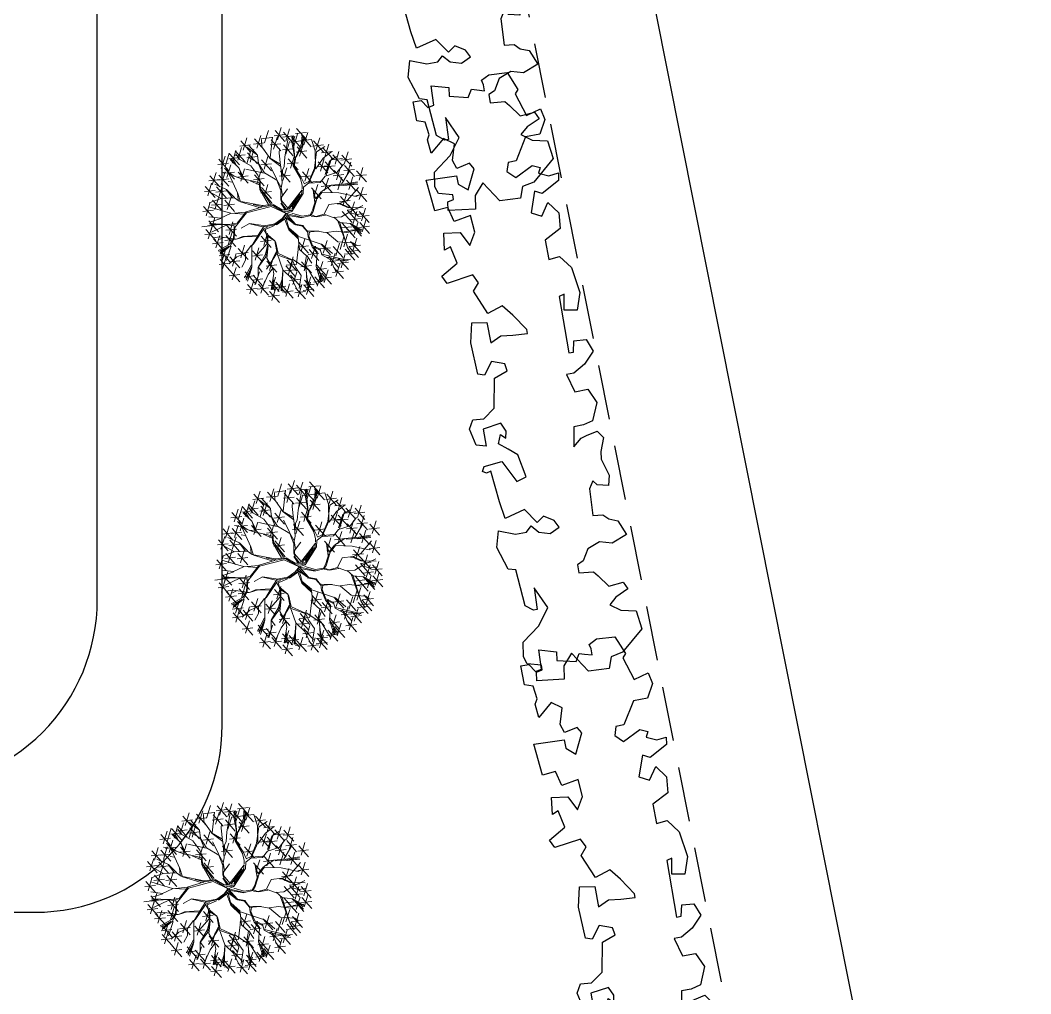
# Model space of a CAD drawing. Header units: metres. Extents: x 17323 to 19722, y -15306 to 10704.
# Drawn here: x 19336.3 to 19417.2, y -14825.4 to -14747.5 of the extents above; entities that cross this region are included whole.
import ezdxf

# ---------------------------------------------------------------- set-up
doc = ezdxf.new("R2010")
doc.units = ezdxf.units.M
doc.header["$LTSCALE"] = 35
doc.header["$MEASUREMENT"] = 0
doc.linetypes.add('HIDDEN2', pattern=[0.1875, 0.125, -0.0625])
doc.layers.get('0').update_dxf_attribs({"linetype": 'CONTINUOUS'})
for name, color, linetype in [('brop', 252, 'CONTINUOUS'), ('freecads.com', 7, 'CONTINUOUS'), ('hidden 1', 154, 'HIDDEN2')]:
    doc.layers.add(name, color=color, linetype=linetype)
doc.layers.add('column', color=82, linetype='CONTINUOUS', lineweight=18)

# ---------------------------------------------------------------- blocks, each defined once
blk = doc.blocks.new('ARPLS027')
at = {"linetype": 'ByBlock'}
for p, q in [((-0.1103, 0.5216), (-0.1814, 0.4583)), ((-0.1431, 0.5275), (-0.1351, 0.4583)), ((-0.0928, 0.5485), (-0.0849, 0.4792)), ((0.0381, 0.5362), (-0.0331, 0.473)), ((-0.0216, 0.5208), (0.059, 0.4959)), ((0.0053, 0.5422), (0.0132, 0.473)), ((0.166, 0.5252), (0.0948, 0.4619)), ((0.1331, 0.5311), (0.1411, 0.4619)), ((-0.1694, 0.473), (-0.2406, 0.4098)), ((-0.2292, 0.4576), (-0.1485, 0.4327)), ((-0.2023, 0.479), (-0.1943, 0.4098)), ((-0.17, 0.5061), (-0.0894, 0.4812)), ((-0.1582, 0.4305), (-0.1648, 0.478)), ((-0.0807, 0.3877), (-0.1282, 0.4864)), ((-0.054, 0.5034), (-0.1251, 0.4401)), ((-0.1137, 0.4879), (-0.0331, 0.463)), ((-0.0807, 0.4542), (-0.0873, 0.497)), ((-0.0868, 0.5093), (-0.0788, 0.4401)), ((-0.0807, 0.497), (-0.0767, 0.4564)), ((-0.0785, 0.3767), (-0.0723, 0.4992)), ((-0.0401, 0.4264), (-0.0635, 0.497)), ((-0.0379, 0.4283), (-0.0291, 0.5036)), ((-0.0057, 0.3639), (0.0352, 0.5036)), ((0.0784, 0.4785), (0.0073, 0.4152)), ((0.0187, 0.463), (0.0993, 0.4381)), ((0.0456, 0.4844), (0.0535, 0.4152)), ((0.0889, 0.4242), (0.0608, 0.5014)), ((0.0911, 0.4264), (0.1233, 0.4842)), ((0.1062, 0.5097), (0.1869, 0.4848)), ((0.13, 0.4583), (0.138, 0.3891)), ((0.1467, 0.3899), (0.1811, 0.4648)), ((0.2357, 0.4959), (0.1645, 0.4327)), ((0.176, 0.4805), (0.2566, 0.4556)), ((0.2029, 0.5019), (0.2108, 0.4327)), ((-0.3029, 0.4298), (-0.3741, 0.3666)), ((-0.3627, 0.4144), (-0.282, 0.3895)), ((-0.3358, 0.4358), (-0.3278, 0.3666)), ((-0.2461, 0.4307), (-0.3173, 0.3674)), ((-0.3058, 0.4152), (-0.2252, 0.3903)), ((-0.2789, 0.4366), (-0.271, 0.3674)), ((-0.2163, 0.3639), (-0.2697, 0.4305)), ((-0.2613, 0.4305), (-0.2182, 0.3749)), ((-0.2182, 0.3749), (-0.2525, 0.4392)), ((-0.2054, 0.3683), (-0.2463, 0.4436)), ((-0.1485, 0.3929), (-0.2197, 0.3296)), ((-0.1814, 0.3988), (-0.1734, 0.3296)), ((-0.1626, 0.4093), (-0.1754, 0.4349)), ((-0.1732, 0.3251), (-0.1582, 0.4305)), ((-0.1157, 0.3943), (-0.1077, 0.3251)), ((-0.0873, 0.3405), (-0.0785, 0.3939)), ((-0.0785, 0.3939), (-0.0807, 0.4542)), ((-0.0079, 0.3639), (-0.0379, 0.4283)), ((0.0772, 0.4), (0.0061, 0.3368)), ((0.0444, 0.406), (0.0524, 0.3368)), ((0.0933, 0.3383), (0.0889, 0.4242)), ((0.1629, 0.4523), (0.0917, 0.3891)), ((0.0933, 0.3511), (0.1467, 0.3921)), ((0.1031, 0.4369), (0.1838, 0.412)), ((0.2397, 0.4381), (0.1685, 0.3749)), ((0.18, 0.4227), (0.2606, 0.3978)), ((0.192, 0.3489), (0.2995, 0.3983)), ((0.2069, 0.4441), (0.2148, 0.3749)), ((0.284, 0.4018), (0.2128, 0.3385)), ((0.2498, 0.3639), (0.2586, 0.4221)), ((0.2512, 0.4078), (0.2591, 0.3385)), ((0.3412, 0.4388), (0.27, 0.3756)), ((0.2815, 0.4234), (0.3621, 0.3985)), ((0.3009, 0.3965), (0.3815, 0.3716)), ((0.3083, 0.4448), (0.3163, 0.3756)), ((-0.375, 0.3669), (-0.4462, 0.3037)), ((-0.4347, 0.3515), (-0.3541, 0.3266)), ((-0.4079, 0.3729), (-0.3999, 0.3037)), ((-0.2861, 0.3666), (-0.3573, 0.3034)), ((-0.3458, 0.3512), (-0.2652, 0.3263)), ((-0.2869, 0.3233), (-0.3322, 0.3727)), ((-0.3189, 0.3726), (-0.311, 0.3034)), ((-0.2182, 0.3595), (-0.3106, 0.3899)), ((-0.1688, 0.3405), (-0.2163, 0.3639)), ((-0.2083, 0.3774), (-0.1276, 0.3525)), ((-0.1688, 0.3445), (-0.2054, 0.3683)), ((-0.156, 0.2867), (-0.1732, 0.3251)), ((-0.1732, 0.3251), (-0.156, 0.2695)), ((-0.1304, 0.3423), (-0.1688, 0.3445)), ((-0.0979, 0.3361), (-0.1688, 0.3405)), ((-0.0828, 0.3883), (-0.154, 0.3251)), ((-0.1426, 0.3729), (-0.0619, 0.348)), ((-0.0873, 0.3405), (-0.1304, 0.3423)), ((-0.0036, 0.2608), (-0.0979, 0.3361)), ((-0.0807, 0.3467), (-0.0785, 0.3317)), ((-0.0701, 0.3211), (-0.0785, 0.3767)), ((-0.012, 0.2758), (-0.0057, 0.3617)), ((0.0008, 0.2673), (-0.0079, 0.3639)), ((0.0175, 0.3846), (0.0981, 0.3597)), ((0.0718, 0.3079), (0.0933, 0.3383)), ((0.0952, 0.3383), (0.1467, 0.3899)), ((0.1211, 0.3167), (0.192, 0.3489)), ((0.1942, 0.3511), (0.1983, 0.3789)), ((0.2114, 0.2801), (0.2326, 0.3405)), ((0.2243, 0.3863), (0.3049, 0.3615)), ((0.2326, 0.3405), (0.2498, 0.3639)), ((0.2864, 0.3101), (0.3401, 0.3661)), ((0.3766, 0.3689), (0.3054, 0.3057)), ((0.3057, 0.3317), (0.3445, 0.3595)), ((0.3057, 0.3273), (0.3489, 0.3511)), ((0.3169, 0.3535), (0.3975, 0.3286)), ((0.3952, 0.3323), (0.3241, 0.2691)), ((0.3401, 0.3039), (0.3745, 0.3295)), ((0.3437, 0.3749), (0.3517, 0.3057)), ((0.3624, 0.3383), (0.3704, 0.2691)), ((-0.4968, 0.2609), (-0.4888, 0.1917)), ((-0.3825, 0.2693), (-0.4536, 0.2061)), ((-0.3516, 0.2264), (-0.4353, 0.263)), ((-0.3516, 0.2286), (-0.4265, 0.2652)), ((-0.3366, 0.2286), (-0.4203, 0.2736)), ((-0.4153, 0.2753), (-0.4074, 0.2061)), ((-0.3085, 0.2673), (-0.3516, 0.2908)), ((-0.2697, 0.2673), (-0.3085, 0.2673)), ((-0.2327, 0.3132), (-0.3038, 0.2499)), ((-0.2924, 0.2977), (-0.2117, 0.2728)), ((-0.2657, 0.2695), (-0.2869, 0.3233)), ((-0.2119, 0.2286), (-0.2657, 0.2695)), ((-0.2655, 0.3191), (-0.2575, 0.2499)), ((-0.156, 0.2695), (-0.1582, 0.1964)), ((-0.1494, 0.192), (-0.156, 0.2867)), ((-0.0723, 0.2414), (-0.1023, 0.2951)), ((0.003, 0.263), (-0.0701, 0.3211)), ((0.0374, 0.1017), (-0.0036, 0.2608)), ((0.033, 0.1642), (0.003, 0.263)), ((0.0308, 0.1792), (0.0674, 0.2995)), ((0.0436, 0.1598), (0.0718, 0.3079)), ((0.074, 0.3017), (0.1211, 0.3167)), ((0.0802, 0.3145), (0.1233, 0.3189)), ((0.2591, 0.3132), (0.1879, 0.2499)), ((0.1983, 0.207), (0.2136, 0.2758)), ((0.1994, 0.2977), (0.28, 0.2728)), ((0.2136, 0.2758), (0.2864, 0.3101)), ((0.2176, 0.2889), (0.2842, 0.3079)), ((0.2263, 0.3191), (0.2342, 0.2499)), ((0.2523, 0.147), (0.2781, 0.2653)), ((0.2995, 0.233), (0.3401, 0.3039)), ((0.3355, 0.3169), (0.4162, 0.292)), ((0.4587, 0.2977), (0.3875, 0.2345)), ((0.399, 0.2823), (0.4796, 0.2574)), ((0.4259, 0.3037), (0.4338, 0.2345)), ((-0.4639, 0.255), (-0.5351, 0.1917)), ((-0.5237, 0.2395), (-0.443, 0.2146)), ((-0.4036, 0.2177), (-0.4748, 0.1545)), ((-0.4633, 0.2023), (-0.3827, 0.1774)), ((-0.4115, 0.1858), (-0.4631, 0.207)), ((-0.4422, 0.2539), (-0.3616, 0.229)), ((-0.4365, 0.2237), (-0.4285, 0.1545)), ((-0.2163, 0.2264), (-0.3516, 0.2264)), ((-0.2481, 0.221), (-0.3193, 0.1578)), ((-0.3078, 0.2056), (-0.2272, 0.1807)), ((-0.2809, 0.227), (-0.273, 0.1578)), ((-0.1304, 0.1748), (-0.2163, 0.2264)), ((-0.1066, 0.1492), (-0.2075, 0.218)), ((-0.0939, 0.1554), (-0.0745, 0.2392)), ((-0.0851, 0.1532), (-0.0723, 0.2414)), ((0.0374, 0.1664), (0.0502, 0.218)), ((0.2417, 0.2096), (0.1705, 0.1463)), ((0.1771, 0.1792), (0.2026, 0.2374)), ((0.1898, 0.1792), (0.1983, 0.207)), ((0.2088, 0.2156), (0.2168, 0.1463)), ((0.2392, 0.1876), (0.2995, 0.233)), ((0.383, 0.2531), (0.3118, 0.1899)), ((0.3146, 0.2577), (0.3952, 0.2328)), ((0.3168, 0.1836), (0.3533, 0.2481)), ((0.3233, 0.2377), (0.4039, 0.2128)), ((0.3501, 0.2591), (0.3581, 0.1899)), ((0.3683, 0.1901), (0.4198, 0.2588)), ((0.3683, 0.1901), (0.4307, 0.2459)), ((0.4722, 0.2096), (0.401, 0.1463)), ((0.4393, 0.2156), (0.4473, 0.1463)), ((-0.4611, 0.1827), (-0.5323, 0.1195)), ((-0.5208, 0.1673), (-0.4402, 0.1424)), ((-0.494, 0.1887), (-0.486, 0.1195)), ((-0.4007, 0.1213), (-0.4802, 0.1579)), ((-0.3516, 0.1858), (-0.4115, 0.1858)), ((-0.3534, 0.1836), (-0.3856, 0.16)), ((-0.2611, 0.0632), (-0.3664, 0.132)), ((-0.2697, 0.1382), (-0.3516, 0.1858)), ((-0.2868, 0.1363), (-0.3513, 0.1836)), ((-0.3461, 0.1349), (-0.3382, 0.0657)), ((-0.2203, 0.1277), (-0.2868, 0.1363)), ((-0.201, 0.1276), (-0.2719, 0.1898)), ((-0.2054, 0.1232), (-0.2697, 0.1382)), ((-0.154, 0.1653), (-0.2252, 0.102)), ((-0.2137, 0.1498), (-0.1331, 0.1249)), ((-0.1432, 0.132), (-0.2054, 0.1232)), ((-0.1869, 0.1712), (-0.1789, 0.102)), ((-0.1388, 0.132), (-0.1838, 0.0783)), ((-0.1132, 0.1492), (-0.1432, 0.132)), ((-0.111, 0.1404), (-0.1388, 0.132)), ((-0.0873, 0.147), (-0.1304, 0.1748)), ((-0.111, 0.1404), (-0.0851, 0.0805)), ((-0.0957, 0.1254), (-0.1066, 0.1492)), ((-0.0785, 0.0717), (-0.0939, 0.1448)), ((-0.0745, 0.0783), (-0.0873, 0.147)), ((0.0436, 0.1554), (0.033, 0.1642)), ((0.0458, 0.0955), (0.0352, 0.1532)), ((0.0502, 0.0955), (0.0436, 0.1554)), ((0.0502, 0.1189), (0.1467, 0.1748)), ((0.0546, 0.1061), (0.1317, 0.1576)), ((0.0568, 0.0955), (0.1511, 0.1704)), ((0.1591, 0.1633), (0.0879, 0.1)), ((0.0993, 0.1478), (0.18, 0.1229)), ((0.1262, 0.1692), (0.1342, 0.1)), ((0.1467, 0.1748), (0.1898, 0.1792)), ((0.1511, 0.1704), (0.207, 0.1748)), ((0.182, 0.1941), (0.2626, 0.1692)), ((0.207, 0.1748), (0.2392, 0.1876)), ((0.2072, 0.0654), (0.2545, 0.1449)), ((0.2545, 0.1449), (0.3147, 0.1836)), ((0.2566, 0.16), (0.3168, 0.1857)), ((0.3378, 0.1633), (0.2666, 0.1)), ((0.278, 0.1478), (0.3587, 0.1229)), ((0.3049, 0.1692), (0.3129, 0.1)), ((0.3147, 0.1836), (0.3683, 0.1901)), ((0.3468, 0.1084), (0.4221, 0.1621)), ((0.4124, 0.1941), (0.4931, 0.1692)), ((0.4221, 0.1621), (0.4692, 0.1642)), ((0.4462, 0.1444), (0.5268, 0.1195)), ((0.4731, 0.1658), (0.481, 0.0966)), ((-0.5082, 0.1122), (-0.5794, 0.0489)), ((-0.5679, 0.0967), (-0.4873, 0.0718)), ((-0.541, 0.1181), (-0.5331, 0.0489)), ((-0.4497, 0.0711), (-0.5208, 0.0079)), ((-0.4382, 0.1135), (-0.5094, 0.0502)), ((-0.4265, 0.089), (-0.5017, 0.0804)), ((-0.4979, 0.098), (-0.4173, 0.0731)), ((-0.4974, 0.089), (-0.4545, 0.0911)), ((-0.3965, 0.0848), (-0.4953, 0.102)), ((-0.4825, 0.0771), (-0.4746, 0.0079)), ((-0.4711, 0.1195), (-0.4631, 0.0502)), ((-0.3599, 0.0911), (-0.4007, 0.1213)), ((-0.362, 0.0911), (-0.3965, 0.0848)), ((-0.3133, 0.1289), (-0.3845, 0.0657)), ((-0.373, 0.1135), (-0.2924, 0.0886)), ((-0.2954, 0.1298), (-0.362, 0.0911)), ((-0.3019, 0.0934), (-0.2525, 0.0676)), ((-0.216, 0.1213), (-0.2954, 0.1298)), ((-0.1838, 0.0783), (-0.2657, 0.0633)), ((-0.2632, 0.0568), (-0.188, 0.074)), ((-0.1602, 0.1234), (-0.2096, 0.1234)), ((-0.1516, 0.1298), (-0.1838, 0.0783)), ((-0.0377, 0.0074), (-0.0807, 0.0676)), ((-0.0423, 0.0223), (-0.0785, 0.0717)), ((-0.0401, 0.0311), (-0.0745, 0.0783)), ((-0.0082, 0.0053), (0.0374, 0.1017)), ((-0.0082, 0.0053), (0.0458, 0.0955)), ((0.0158, 0.0311), (0.0502, 0.0889)), ((0.1406, 0.0396), (0.2072, 0.0654)), ((0.1642, 0.0396), (0.2094, 0.0654)), ((0.2136, 0.0654), (0.2932, 0.1062)), ((0.2953, 0.0396), (0.3468, 0.1084)), ((0.3124, 0.0461), (0.3511, 0.1127)), ((0.3511, 0.1084), (0.4843, 0.0934)), ((0.4662, 0.102), (0.395, 0.0388)), ((0.4064, 0.0866), (0.4871, 0.0617)), ((0.4333, 0.108), (0.4413, 0.0388)), ((0.5255, 0.0771), (0.4544, 0.0138)), ((0.4927, 0.083), (0.5007, 0.0138)), ((-0.4805, 0.0233), (-0.5517, -0.0399)), ((-0.5403, 0.0079), (-0.4596, -0.017)), ((-0.5134, 0.0293), (-0.5054, -0.0399)), ((-0.5094, 0.0557), (-0.4288, 0.0308)), ((-0.506, 0.031), (-0.3814, 0.0268)), ((-0.3749, 0.0268), (-0.5039, 0.0375)), ((-0.3688, 0.0267), (-0.4225, -0.0293)), ((-0.3441, 0.0079), (-0.4153, -0.0553)), ((-0.377, 0.0139), (-0.369, -0.0553)), ((-0.2657, 0.0633), (-0.3688, 0.0267)), ((-0.3407, 0.0059), (-0.3327, -0.0633)), ((-0.2761, 0.0568), (-0.3105, -0.0356)), ((-0.2654, 0.0547), (-0.3063, -0.0335)), ((-0.0463, 0.0138), (-0.1129, -0.0119)), ((-0.0398, 0.0052), (-0.1108, -0.0141)), ((-0.0082, 0.0053), (-0.0763, -0.0549)), ((-0.0742, -0.0463), (-0.0313, 0.0117)), ((-0.0206, 0.0074), (-0.0742, -0.0463)), ((-0.0057, 0.0051), (-0.0423, 0.0223)), ((-0.0057, 0.0051), (-0.0401, 0.0311)), ((-0.0082, 0.0053), (-0.0334, -0.1001)), ((-0.0082, 0.0053), (0.0052, -0.0315)), ((0.0074, 0.0179), (0.003, 0.0051)), ((0.003, 0.0051), (0.0114, -0.0293)), ((0.0114, -0.0293), (0.0158, 0.0051)), ((0.0158, 0.0051), (0.0158, 0.0311)), ((0.016, 0.0117), (0.059, 0.0396)), ((0.0181, 0.0031), (0.0504, 0.0289)), ((0.0267, -0.0055), (0.0761, 0.0354)), ((0.0504, 0.0289), (0.0805, 0.0396)), ((0.0761, 0.0354), (0.0977, 0.0354)), ((0.0805, 0.0396), (0.1471, 0.0396)), ((0.0977, 0.0354), (0.1513, -0.0034)), ((0.1105, 0.0289), (0.1556, 0.0375)), ((0.1471, 0.0396), (0.19, 0.031)), ((0.19, 0.031), (0.2953, 0.0396)), ((0.2646, 0.0423), (0.1934, -0.021)), ((0.2049, 0.0268), (0.2855, 0.0019)), ((0.2266, 0.031), (0.2716, 0.0289)), ((0.2317, 0.0482), (0.2397, -0.021)), ((0.2609, 0.0354), (0.2932, 0.0182)), ((0.2932, 0.0182), (0.3576, 0.0138)), ((0.3017, 0.0417), (0.3813, 0.0504)), ((0.3576, 0.0138), (0.4908, -0.0098)), ((0.4338, 0.0233), (0.3626, -0.0399)), ((0.3741, 0.0079), (0.4547, -0.017)), ((0.3813, 0.0504), (0.4112, 0.0482)), ((0.401, 0.0293), (0.4089, -0.0399)), ((0.5164, 0.0233), (0.4453, -0.0399)), ((0.4567, 0.0079), (0.5374, -0.017)), ((0.4658, 0.0616), (0.5465, 0.0367)), ((0.4836, 0.0293), (0.4916, -0.0399)), ((-0.4845, -0.0553), (-0.5557, -0.1186)), ((-0.5174, -0.0494), (-0.5094, -0.1186)), ((-0.4225, -0.0293), (-0.5018, -0.068)), ((-0.405, -0.0229), (-0.4762, -0.0862)), ((-0.4647, -0.0384), (-0.3841, -0.0632)), ((-0.4379, -0.0169), (-0.4299, -0.0862)), ((-0.3534, -0.0549), (-0.4051, -0.0915)), ((-0.4039, -0.0075), (-0.3232, -0.0324)), ((-0.3078, -0.0001), (-0.379, -0.0633)), ((-0.304, -0.0377), (-0.3707, -0.1388)), ((-0.3675, -0.0155), (-0.2869, -0.0404)), ((-0.3063, -0.0335), (-0.3534, -0.0549)), ((-0.2031, -0.0764), (-0.3299, -0.0614)), ((-0.1129, -0.0119), (-0.1709, -0.0721)), ((-0.1108, -0.0141), (-0.1602, -0.0721)), ((-0.1516, -0.0721), (-0.0999, -0.0119)), ((-0.0785, -0.0442), (-0.0892, -0.1001)), ((-0.0763, -0.0549), (-0.0849, -0.1043)), ((-0.0206, -0.0098), (-0.0355, -0.0957)), ((-0.0055, -0.0312), (-0.0248, -0.098)), ((0.0052, -0.0315), (0.1211, -0.1046)), ((0.0202, -0.0015), (0.1449, -0.098)), ((0.0224, -0.0337), (0.0202, -0.0121)), ((0.0202, -0.0121), (0.1167, -0.0852)), ((0.1145, -0.0936), (0.0224, -0.0337)), ((0.1167, -0.0852), (0.033, -0.0315)), ((0.2176, -0.0874), (0.2995, -0.0399)), ((0.2286, -0.0896), (0.2973, -0.0465)), ((0.3439, -0.0077), (0.2727, -0.0709)), ((0.2841, -0.0231), (0.3648, -0.048)), ((0.2973, -0.0465), (0.3551, -0.0571)), ((0.2995, -0.0399), (0.3489, -0.0508)), ((0.311, -0.0017), (0.319, -0.0709)), ((0.3489, -0.0508), (0.4582, -0.0399)), ((0.3551, -0.0571), (0.4432, -0.0936)), ((0.437, -0.1002), (0.3573, -0.0615)), ((0.452, -0.0315), (0.3617, -0.0487)), ((0.3875, -0.0593), (0.3955, -0.1285)), ((0.4848, -0.0283), (0.4136, -0.0915)), ((0.425, -0.0437), (0.5057, -0.0686)), ((0.4519, -0.0223), (0.4599, -0.0915)), ((0.4926, -0.0358), (0.452, -0.0315)), ((0.4582, -0.0399), (0.4907, -0.0508)), ((0.4926, -0.0421), (0.467, -0.038)), ((0.539, -0.0611), (0.4678, -0.1244)), ((0.5062, -0.0551), (0.5141, -0.1244)), ((-0.5442, -0.0708), (-0.4636, -0.0957)), ((-0.4691, -0.1099), (-0.5402, -0.1732)), ((-0.5288, -0.1254), (-0.4482, -0.1503)), ((-0.4362, -0.1119), (-0.5074, -0.1752)), ((-0.5019, -0.104), (-0.4939, -0.1732)), ((-0.4959, -0.1274), (-0.4153, -0.1523)), ((-0.4051, -0.0915), (-0.4888, -0.0785)), ((-0.4691, -0.106), (-0.4611, -0.1752)), ((-0.3856, -0.1259), (-0.4609, -0.128)), ((-0.3277, -0.1173), (-0.4287, -0.1302)), ((-0.3173, -0.0942), (-0.3884, -0.1574)), ((-0.377, -0.1096), (-0.2964, -0.1345)), ((-0.3501, -0.0882), (-0.3422, -0.1574)), ((-0.2804, -0.1259), (-0.3277, -0.1173)), ((-0.2783, -0.128), (-0.3277, -0.1602)), ((-0.2396, -0.0807), (-0.2804, -0.1259)), ((-0.1903, -0.0747), (-0.2615, -0.138)), ((-0.2501, -0.0902), (-0.1694, -0.1151)), ((-0.1602, -0.0721), (-0.2396, -0.0807)), ((-0.2232, -0.0688), (-0.2152, -0.138)), ((-0.1558, -0.0743), (-0.2075, -0.2268)), ((-0.0892, -0.1001), (-0.1236, -0.1302)), ((-0.0999, -0.1129), (-0.1236, -0.1323)), ((-0.0849, -0.1043), (-0.0999, -0.1129)), ((-0.0334, -0.1001), (-0.0206, -0.1537)), ((-0.0248, -0.098), (-0.0162, -0.1495)), ((0.1449, -0.098), (0.1145, -0.0936)), ((0.1211, -0.1046), (0.1621, -0.1068)), ((0.1511, -0.098), (0.1727, -0.098)), ((0.1621, -0.1068), (0.1898, -0.1412)), ((0.1727, -0.098), (0.2176, -0.0874)), ((0.1833, -0.1108), (0.1983, -0.1412)), ((0.1855, -0.1108), (0.2286, -0.0896)), ((0.2606, -0.0996), (0.1894, -0.1629)), ((0.2009, -0.1151), (0.2815, -0.14)), ((0.2278, -0.0937), (0.2357, -0.1629)), ((0.4204, -0.0653), (0.3492, -0.1285)), ((0.3607, -0.0807), (0.4413, -0.1056)), ((0.4933, -0.0933), (0.4221, -0.1565)), ((0.4336, -0.1087), (0.5142, -0.1336)), ((0.4754, -0.1108), (0.437, -0.1002)), ((0.4798, -0.1046), (0.4392, -0.0958)), ((0.4432, -0.0936), (0.4841, -0.0958)), ((0.4604, -0.0873), (0.4684, -0.1565)), ((-0.4501, -0.1302), (-0.4867, -0.1388)), ((-0.4153, -0.1783), (-0.4865, -0.2416)), ((-0.4287, -0.1302), (-0.4823, -0.1451)), ((-0.4751, -0.1938), (-0.3944, -0.2187)), ((-0.3707, -0.1388), (-0.463, -0.1946)), ((-0.4482, -0.1723), (-0.4402, -0.2416)), ((-0.3492, -0.1882), (-0.4459, -0.2182)), ((-0.435, -0.2398), (-0.3557, -0.1925)), ((-0.3367, -0.1903), (-0.4079, -0.2535)), ((-0.3695, -0.1843), (-0.3616, -0.2535)), ((-0.2632, -0.1946), (-0.3492, -0.1882)), ((-0.2379, -0.142), (-0.3091, -0.2053)), ((-0.2976, -0.1575), (-0.217, -0.1824)), ((-0.2707, -0.1361), (-0.2628, -0.2053)), ((-0.2224, -0.1623), (-0.2632, -0.1946)), ((-0.259, -0.1968), (-0.2224, -0.1709)), ((-0.2224, -0.1709), (-0.2439, -0.214)), ((-0.2138, -0.1646), (-0.2374, -0.214)), ((-0.1579, -0.1366), (-0.2224, -0.1623)), ((-0.1537, -0.1409), (-0.2138, -0.1646)), ((-0.1236, -0.1323), (-0.1579, -0.1366)), ((-0.1279, -0.1451), (-0.1537, -0.1409)), ((-0.1279, -0.1323), (-0.1215, -0.1968)), ((-0.1215, -0.2054), (-0.1194, -0.1344)), ((-0.0248, -0.156), (-0.0291, -0.1882)), ((-0.0291, -0.1882), (-0.0183, -0.2483)), ((-0.0183, -0.1623), (-0.0269, -0.186)), ((-0.0269, -0.186), (-0.012, -0.2398)), ((-0.0206, -0.1537), (0.0053, -0.1688)), ((-0.0162, -0.1495), (0.0139, -0.1646)), ((0.0053, -0.1688), (0.087, -0.1925)), ((0.0139, -0.1646), (0.0761, -0.1839)), ((0.1427, -0.1688), (0.0633, -0.1796)), ((0.1576, -0.1574), (0.0864, -0.2206)), ((0.087, -0.1839), (0.132, -0.2205)), ((0.087, -0.1925), (0.1299, -0.2268)), ((0.0891, -0.1839), (0.1427, -0.1688)), ((0.0978, -0.1728), (0.1785, -0.1977)), ((0.1879, -0.143), (0.1921, -0.214)), ((0.1898, -0.1412), (0.2864, -0.184)), ((0.2008, -0.214), (0.1943, -0.1451)), ((0.1983, -0.1412), (0.2842, -0.1774)), ((0.2802, -0.186), (0.349, -0.2333)), ((0.2842, -0.1774), (0.3895, -0.1906)), ((0.2864, -0.184), (0.396, -0.1818)), ((0.2915, -0.1938), (0.2994, -0.263)), ((0.4587, -0.1709), (0.3875, -0.2341)), ((0.3895, -0.1906), (0.4238, -0.2443)), ((0.396, -0.1818), (0.4692, -0.1584)), ((0.399, -0.1863), (0.4796, -0.2112)), ((0.4259, -0.1649), (0.4338, -0.2341)), ((-0.3915, -0.2237), (-0.4627, -0.2869)), ((-0.4512, -0.2391), (-0.3706, -0.264)), ((-0.4028, -0.214), (-0.4459, -0.2226)), ((-0.4394, -0.2312), (-0.4028, -0.214)), ((-0.4244, -0.2177), (-0.4164, -0.2869)), ((-0.3964, -0.2057), (-0.3158, -0.2306)), ((-0.2891, -0.2569), (-0.3148, -0.3837)), ((-0.2697, -0.2268), (-0.3105, -0.3924)), ((-0.274, -0.2247), (-0.304, -0.2785)), ((-0.2374, -0.214), (-0.274, -0.2247)), ((-0.2023, -0.2172), (-0.2735, -0.2804)), ((-0.2075, -0.2268), (-0.2654, -0.2934)), ((-0.262, -0.2326), (-0.1814, -0.2575)), ((-0.2351, -0.2112), (-0.2272, -0.2804)), ((-0.1322, -0.2591), (-0.1902, -0.3279)), ((-0.1215, -0.1968), (-0.1322, -0.2591)), ((-0.1301, -0.2548), (-0.1215, -0.3171)), ((-0.0141, -0.244), (-0.0334, -0.2978)), ((-0.012, -0.2398), (0.0504, -0.2699)), ((0.1299, -0.2268), (0.1255, -0.3342)), ((0.1994, -0.2266), (0.1282, -0.2899)), ((0.1341, -0.2226), (0.1749, -0.2871)), ((0.1397, -0.2421), (0.2203, -0.267)), ((0.1665, -0.2206), (0.1745, -0.2899)), ((0.1921, -0.214), (0.2329, -0.2462)), ((0.2329, -0.2462), (0.2566, -0.3214)), ((0.2394, -0.2526), (0.3254, -0.2762)), ((0.2438, -0.2462), (0.3296, -0.2741)), ((0.3243, -0.1997), (0.2531, -0.263)), ((0.3243, -0.2455), (0.2531, -0.3088)), ((0.2646, -0.2152), (0.3452, -0.2401)), ((0.2915, -0.2396), (0.2994, -0.3088)), ((0.4164, -0.2286), (0.3452, -0.2919)), ((0.349, -0.2333), (0.392, -0.2892)), ((0.3567, -0.2441), (0.4373, -0.2689)), ((0.3836, -0.2226), (0.3915, -0.2919)), ((-0.3536, -0.2993), (-0.4248, -0.3626)), ((-0.4133, -0.3148), (-0.3327, -0.3397)), ((-0.3865, -0.2933), (-0.3785, -0.3626)), ((-0.304, -0.2785), (-0.3856, -0.3171)), ((-0.2844, -0.2689), (-0.3556, -0.3322)), ((-0.3441, -0.2844), (-0.2635, -0.3093)), ((-0.3173, -0.263), (-0.3093, -0.3322)), ((-0.2192, -0.2978), (-0.2904, -0.3611)), ((-0.2789, -0.3133), (-0.1983, -0.3382)), ((-0.1215, -0.3171), (-0.1322, -0.3966)), ((-0.0313, -0.302), (-0.0656, -0.3407)), ((-0.0334, -0.2978), (-0.0291, -0.3515)), ((0.0504, -0.2699), (0.059, -0.3407)), ((0.0547, -0.3235), (0.0525, -0.3428)), ((0.1707, -0.2957), (0.1749, -0.3623)), ((0.1749, -0.2871), (0.1814, -0.3515)), ((0.2686, -0.3033), (0.1974, -0.3665)), ((0.2088, -0.3187), (0.2895, -0.3436)), ((0.2357, -0.2973), (0.2437, -0.3665)), ((0.2566, -0.3214), (0.3103, -0.3623)), ((0.2646, -0.261), (0.3452, -0.2859)), ((0.3701, -0.2938), (0.2989, -0.3571)), ((0.3104, -0.3093), (0.391, -0.3342)), ((0.3296, -0.2741), (0.3597, -0.3193)), ((0.3373, -0.2879), (0.3452, -0.3571)), ((-0.2964, -0.3322), (-0.3675, -0.3954)), ((-0.3561, -0.3476), (-0.2755, -0.3725)), ((-0.3292, -0.3262), (-0.3213, -0.3954)), ((-0.3101, -0.339), (-0.3021, -0.4082)), ((-0.2369, -0.3734), (-0.3081, -0.4366)), ((-0.2698, -0.3674), (-0.2618, -0.4366)), ((-0.2386, -0.3416), (-0.158, -0.3665)), ((-0.0677, -0.3407), (-0.2267, -0.3901)), ((-0.2217, -0.3651), (-0.1411, -0.3899)), ((-0.216, -0.3859), (-0.0549, -0.3279)), ((-0.1902, -0.3279), (-0.1966, -0.4224)), ((-0.0928, -0.3745), (-0.164, -0.4378)), ((-0.0674, -0.3531), (-0.1386, -0.4163)), ((-0.1256, -0.3685), (-0.1177, -0.4378)), ((-0.1003, -0.3471), (-0.0923, -0.4163)), ((-0.0656, -0.3407), (-0.0721, -0.4052)), ((0.0053, -0.3551), (-0.0659, -0.4183)), ((-0.0291, -0.3515), (-0.0011, -0.3966)), ((0.0147, -0.3875), (0.0227, -0.4567)), ((0.0525, -0.3428), (0.0289, -0.3945)), ((0.1013, -0.3436), (0.0302, -0.4069)), ((0.059, -0.3407), (0.0311, -0.3987)), ((0.0416, -0.3591), (0.1222, -0.384)), ((0.059, -0.3407), (0.0784, -0.3901)), ((0.0685, -0.3377), (0.0764, -0.4069)), ((0.1255, -0.3342), (0.1019, -0.4439)), ((0.2069, -0.382), (0.1357, -0.4452)), ((0.1456, -0.3267), (0.2263, -0.3516)), ((0.1814, -0.4546), (0.1728, -0.3665)), ((0.174, -0.376), (0.182, -0.4452)), ((0.1749, -0.3623), (0.19, -0.4525)), ((0.1793, -0.3515), (0.1965, -0.4525)), ((0.1814, -0.3515), (0.2695, -0.4031)), ((0.3009, -0.3705), (0.2298, -0.4338)), ((0.2412, -0.386), (0.3218, -0.4109)), ((0.2681, -0.3646), (0.276, -0.4338)), ((0.3686, -0.3531), (0.2974, -0.4163)), ((0.3089, -0.3685), (0.3895, -0.3934)), ((0.3358, -0.3471), (0.3437, -0.4163)), ((-0.22, -0.3968), (-0.2912, -0.46)), ((-0.2267, -0.3901), (-0.2718, -0.4181)), ((-0.1869, -0.4089), (-0.258, -0.4721)), ((-0.2529, -0.3908), (-0.2449, -0.46)), ((-0.2466, -0.4243), (-0.166, -0.4492)), ((-0.2197, -0.4029), (-0.2117, -0.4721)), ((-0.1966, -0.4224), (-0.2117, -0.4439)), ((-0.0828, -0.4168), (-0.154, -0.4801)), ((-0.1426, -0.4323), (-0.0619, -0.4572)), ((-0.0721, -0.4052), (-0.1386, -0.4783)), ((-0.1236, -0.4762), (-0.0828, -0.4224)), ((-0.1157, -0.4109), (-0.1077, -0.4801)), ((-0.0721, -0.4073), (-0.115, -0.4804)), ((-0.0754, -0.4243), (0.0053, -0.4492)), ((0.0112, -0.3899), (-0.0599, -0.4532)), ((-0.0485, -0.4029), (-0.0405, -0.4721)), ((0.0476, -0.3934), (-0.0236, -0.4567)), ((-0.0011, -0.3966), (-0.0141, -0.446)), ((-0.0141, -0.446), (-0.0076, -0.4912)), ((-0.0122, -0.4089), (0.0685, -0.4338)), ((0.001, -0.3966), (0.0439, -0.4869)), ((0.0311, -0.3987), (0.0289, -0.489)), ((0.1416, -0.4492), (0.0705, -0.5124)), ((0.0784, -0.3901), (0.16, -0.459)), ((0.1019, -0.4439), (0.117, -0.4762)), ((0.1088, -0.4432), (0.1168, -0.5124)), ((0.1471, -0.3974), (0.2278, -0.4223)), ((0.2671, -0.4477), (0.1959, -0.5109)), ((0.2342, -0.4417), (0.2422, -0.5109)), ((-0.0648, -0.4678), (-0.136, -0.5311)), ((-0.1246, -0.4832), (-0.0439, -0.5081)), ((-0.0977, -0.4618), (-0.0897, -0.5311)), ((0.0053, -0.4646), (-0.0659, -0.5279)), ((-0.0545, -0.4801), (0.0262, -0.505)), ((-0.0276, -0.4587), (-0.0196, -0.5279)), ((0.0819, -0.4646), (0.1626, -0.4895)), ((0.2074, -0.4631), (0.288, -0.488))]:
    blk.add_line(p, q, dxfattribs=at)
blk = doc.blocks.new('gfghthh')
at = {"layer": 'freecads.com', "color": 83}
for p, q in [((66511.6, 33494.9, 75), (66579.3, 33509.1, 75)), ((66579.3, 33509.1, 75), (66613.9, 33488.6, 75)), ((67169.2, 33488.6, 75), (67202.3, 33504.3, 75)), ((67202.3, 33504.3, 75), (67241.6, 33435.1, 75)), ((65613.3, 33455.6, 75), (65643.2, 33465, 75)), ((65643.2, 33465, 75), (65701.4, 33455.6, 75)), ((66000.3, 33460.3, 75), (66093.2, 33488.6, 75)), ((66093.2, 33488.6, 75), (66157.7, 33469.7, 75)), ((66157.7, 33469.7, 75), (66132.5, 33405.2, 75)), ((66393.6, 33474.4, 75), (66403.1, 33488.6, 75)), ((66398.4, 33455.6, 75), (66393.6, 33474.4, 75)), ((66403.1, 33488.6, 75), (66421.9, 33479.2, 75)), ((66421.9, 33479.2, 75), (66428.2, 33405.2, 75)), ((66500.6, 33455.6, 75), (66511.6, 33494.9, 75)), ((66613.9, 33488.6, 75), (66609.2, 33444.6, 75)), ((67183.4, 33381.6, 75), (67169.2, 33488.6, 75)), ((67310.8, 33449.3, 75), (67301.4, 33474.4, 75)), ((67301.4, 33474.4, 75), (67369, 33465, 75)), ((67369, 33465, 75), (67359.6, 33400.5, 75)), ((67463.4, 33483.9, 75), (67590.8, 33494.9, 75)), ((67468.1, 33430.4, 75), (67463.4, 33483.9, 75)), ((67590.8, 33494.9, 75), (67586.1, 33372.2, 75)), ((67820.5, 33455.6, 75), (67831.5, 33488.6, 75)), ((67831.5, 33488.6, 75), (67908.6, 33488.6, 75)), ((67908.6, 33488.6, 75), (67908.6, 33455.6, 75)), ((65525.2, 33321.8, 75), (65539.4, 33430.4, 75)), ((65539.4, 33430.4, 75), (65574, 33425.7, 75)), ((65574, 33425.7, 75), (65578.7, 33400.5, 75)), ((65597.6, 33400.5, 75), (65613.3, 33455.6, 75)), ((65701.4, 33455.6, 75), (65754.9, 33381.6, 75)), ((65819.4, 33391.1, 75), (65843, 33421, 75)), ((65843, 33421, 75), (65990.9, 33430.4, 75)), ((65990.9, 33430.4, 75), (66000.3, 33460.3, 75)), ((66201.7, 33435.1, 75), (66270.9, 33444.6, 75)), ((66222.2, 33351.7, 75), (66201.7, 33435.1, 75)), ((66270.9, 33444.6, 75), (66398.4, 33455.6, 75)), ((66569.8, 33455.6, 75), (66500.6, 33455.6, 75)), ((66579.3, 33381.6, 75), (66569.8, 33455.6, 75)), ((66609.2, 33444.6, 75), (66643.8, 33395.8, 75)), ((66780.6, 33409.9, 75), (66790.1, 33435.1, 75)), ((66790.1, 33435.1, 75), (66917.5, 33439.8, 75)), ((66917.5, 33439.8, 75), (66996.2, 33421, 75)), ((66996.2, 33421, 75), (66986.7, 33361.2, 75)), ((67241.6, 33435.1, 75), (67310.8, 33449.3, 75)), ((67408.3, 33416.2, 75), (67468.1, 33430.4, 75)), ((67693.1, 33455.6, 75), (67748.1, 33460.3, 75)), ((67741.9, 33395.8, 75), (67693.1, 33455.6, 75)), ((67748.1, 33460.3, 75), (67767, 33449.3, 75)), ((67767, 33449.3, 75), (67820.5, 33455.6, 75)), ((67908.6, 33455.6, 75), (67875.6, 33435.1, 75)), ((67875.6, 33435.1, 75), (67880.3, 33409.9, 75)), ((65578.7, 33400.5, 75), (65597.6, 33400.5, 75)), ((65754.9, 33381.6, 75), (65819.4, 33332.9, 75)), ((65819.4, 33376.9, 75), (65819.4, 33391.1, 75)), ((66132.5, 33405.2, 75), (66132.5, 33361.2, 75)), ((66428.2, 33405.2, 75), (66338.6, 33361.2, 75)), ((66472.3, 33372.2, 75), (66500.6, 33405.2, 75)), ((66500.6, 33405.2, 75), (66535.2, 33391.1, 75)), ((66535.2, 33391.1, 75), (66516.3, 33372.2, 75)), ((66544.7, 33365.9, 75), (66579.3, 33381.6, 75)), ((66643.8, 33395.8, 75), (66761.8, 33372.2, 75)), ((66829.4, 33372.2, 75), (66780.6, 33409.9, 75)), ((67021.3, 33351.7, 75), (67118.9, 33391.1, 75)), ((67118.9, 33391.1, 75), (67148.8, 33365.9, 75)), ((67148.8, 33365.9, 75), (67183.4, 33381.6, 75)), ((67359.6, 33400.5, 75), (67301.4, 33372.2, 75)), ((67419.4, 33347, 75), (67408.3, 33416.2, 75)), ((67713.5, 33356.4, 75), (67741.9, 33395.8, 75)), ((67880.3, 33409.9, 75), (67959, 33405.2, 75)), ((67959, 33405.2, 75), (67938.5, 33337.6, 75)), ((65907.5, 33372.2, 75), (65819.4, 33376.9, 75)), ((65819.4, 33332.9, 75), (65907.5, 33372.2, 75)), ((66132.5, 33361.2, 75), (66152.9, 33337.6, 75)), ((66162.4, 33312.4, 75), (66222.2, 33351.7, 75)), ((66338.6, 33361.2, 75), (66349.6, 33321.8, 75)), ((66442.4, 33337.6, 75), (66472.3, 33372.2, 75)), ((66516.3, 33372.2, 75), (66544.7, 33365.9, 75)), ((66761.8, 33372.2, 75), (66780.6, 33317.1, 75)), ((66810.5, 33321.8, 75), (66829.4, 33372.2, 75)), ((66986.7, 33361.2, 75), (66903.3, 33361.2, 75)), ((66903.3, 33361.2, 75), (66923.8, 33317.1, 75)), ((67040.2, 33288.8, 75), (67021.3, 33351.7, 75)), ((67301.4, 33372.2, 75), (67350.1, 33342.3, 75)), ((67350.1, 33342.3, 75), (67419.4, 33347, 75)), ((67551.5, 33372.2, 75), (67521.6, 33337.6, 75)), ((67586.1, 33372.2, 75), (67551.5, 33372.2, 75)), ((67614.4, 33365.9, 75), (67649, 33376.9, 75)), ((67625.4, 33312.4, 75), (67614.4, 33365.9, 75)), ((67649, 33376.9, 75), (67713.5, 33356.4, 75)), ((67903.9, 33342.3, 75), (67885, 33268.3, 75)), ((67938.5, 33337.6, 75), (67903.9, 33342.3, 75)), ((65578.7, 33312.4, 75), (65525.2, 33321.8, 75)), ((65622.8, 33273.1, 75), (65578.7, 33312.4, 75)), ((66123, 33312.4, 75), (66108.9, 33268.4, 75)), ((66152.9, 33337.6, 75), (66123, 33312.4, 75)), ((66182.8, 33282.5, 75), (66162.4, 33312.4, 75)), ((66349.6, 33321.8, 75), (66442.4, 33337.6, 75)), ((66780.6, 33317.1, 75), (66810.5, 33321.8, 75)), ((66923.8, 33317.1, 75), (66917.5, 33268.3, 75)), ((67521.6, 33337.6, 75), (67600.3, 33298.2, 75)), ((67600.3, 33298.2, 75), (67625.4, 33312.4, 75)), ((65539.4, 33219.6, 75), (65622.8, 33273.1, 75)), ((66108.9, 33268.4, 75), (66127.8, 33229, 75)), ((66157.7, 33243.2, 75), (66182.8, 33282.5, 75)), ((66917.5, 33268.3, 75), (66912.8, 33210.1, 75)), ((66996.2, 33254.2, 75), (67040.2, 33288.8, 75)), ((67885, 33268.3, 75), (67914.9, 33249.5, 75)), ((65534.7, 33136.2, 75), (65539.4, 33219.6, 75)), ((66127.8, 33229, 75), (66157.7, 33243.2, 75)), ((66928.5, 33210.1, 75), (66996.2, 33254.2, 75)), ((67908.6, 33229, 75), (67899.2, 33199.1, 75)), ((67914.9, 33249.5, 75), (67908.6, 33229, 75)), ((65932.7, 33185, 75), (65926.4, 33126.8, 75)), ((65965.7, 33185, 75), (65932.7, 33185, 75)), ((65976.7, 33159.8, 75), (65965.7, 33185, 75)), ((66912.8, 33210.1, 75), (66928.5, 33210.1, 75)), ((67899.2, 33199.1, 75), (67924.3, 33199.1, 75)), ((67924.3, 33199.1, 75), (67943.2, 33203.8, 75)), ((67943.2, 33203.8, 75), (67959, 33170.8, 75)), ((66020.8, 33131.5, 75), (65976.7, 33159.8, 75)), ((67565.7, 33170.8, 75), (67535.8, 33140.9, 75)), ((67535.8, 33140.9, 75), (67570.4, 33067, 75)), ((67600.3, 33159.8, 75), (67565.7, 33170.8, 75)), ((67600.3, 33126.8, 75), (67600.3, 33159.8, 75)), ((67959, 33170.8, 75), (67954.2, 33096.9, 75)), ((65578.7, 33120.5, 75), (65534.7, 33136.2, 75)), ((65588.2, 33071.7, 75), (65578.7, 33120.5, 75)), ((65907.5, 33111, 75), (65858.7, 33076.4, 75)), ((65926.4, 33126.8, 75), (65907.5, 33111, 75)), ((66039.7, 33081.1, 75), (66020.8, 33131.5, 75)), ((66511.6, 33096.9, 75), (66433, 33111, 75)), ((66433, 33111, 75), (66461.3, 33076.4, 75)), ((66511.6, 33057.5, 75), (66511.6, 33096.9, 75)), ((67384.7, 33106.3, 75), (67364.3, 33067, 75)), ((67468.1, 33076.4, 75), (67384.7, 33106.3, 75)), ((67688.4, 33071.7, 75), (67600.3, 33126.8, 75)), ((67954.2, 33096.9, 75), (67880.3, 33067, 75)), ((65666.8, 32978.9, 75), (65588.2, 33071.7, 75)), ((65784.8, 33087.4, 75), (65754.9, 33048.1, 75)), ((65810, 33057.5, 75), (65784.8, 33087.4, 75)), ((65833.6, 33004, 75), (65810, 33057.5, 75)), ((65858.7, 33076.4, 75), (65863.5, 33018.2, 75)), ((66025.5, 33032.4, 75), (66039.7, 33081.1, 75)), ((66148.2, 33087.4, 75), (66143.5, 33048.1, 75)), ((66255.2, 33081.1, 75), (66148.2, 33087.4, 75)), ((66285.1, 33062.3, 75), (66255.2, 33081.1, 75)), ((66266.2, 33048.1, 75), (66285.1, 33062.3, 75)), ((66461.3, 33076.4, 75), (66467.6, 33052.8, 75)), ((66521.1, 33018.2, 75), (66511.6, 33057.5, 75)), ((66722.4, 33087.4, 75), (66648.5, 33067, 75)), ((66648.5, 33067, 75), (66648.5, 33013.5, 75)), ((66722.4, 33057.5, 75), (66722.4, 33087.4, 75)), ((66750.7, 33008.8, 75), (66722.4, 33057.5, 75)), ((67035.5, 33057.5, 75), (66805.8, 33062.3, 75)), ((66805.8, 33062.3, 75), (66805.8, 33043.4, 75)), ((67040.2, 33037.1, 75), (67035.5, 33057.5, 75)), ((67266.8, 33071.7, 75), (67188.1, 33071.7, 75)), ((67188.1, 33071.7, 75), (67192.8, 33027.6, 75)), ((67301.4, 33004, 75), (67266.8, 33071.7, 75)), ((67364.3, 33067, 75), (67413.1, 33032.4, 75)), ((67452.4, 33048.1, 75), (67468.1, 33076.4, 75)), ((67570.4, 33067, 75), (67556.2, 33037.1, 75)), ((67688.4, 33013.5, 75), (67688.4, 33071.7, 75)), ((67864.6, 33081.1, 75), (67771.7, 33052.8, 75)), ((67880.3, 33067, 75), (67864.6, 33081.1, 75)), ((65754.9, 33048.1, 75), (65740.8, 32988.3, 75)), ((65863.5, 33018.2, 75), (65833.6, 33004, 75)), ((66049.1, 32969.4, 75), (66025.5, 33032.4, 75)), ((66123, 33027.6, 75), (66108.9, 32993, 75)), ((66143.5, 33048.1, 75), (66123, 33027.6, 75)), ((66255.2, 33004, 75), (66266.2, 33048.1, 75)), ((66467.6, 33052.8, 75), (66477, 33008.8, 75)), ((66590.3, 32988.3, 75), (66521.1, 33018.2, 75)), ((66805.8, 33043.4, 75), (66849.9, 33032.4, 75)), ((66849.9, 33032.4, 75), (66845.1, 32983.6, 75)), ((66967.8, 32997.8, 75), (66977.3, 33048.1, 75)), ((66977.3, 33048.1, 75), (67040.2, 33037.1, 75)), ((67192.8, 33027.6, 75), (67139.3, 32988.3, 75)), ((67413.1, 33032.4, 75), (67364.3, 32997.7, 75)), ((67491.7, 32974.2, 75), (67452.4, 33048.1, 75)), ((67535.8, 33048.1, 75), (67516.9, 33008.8, 75)), ((67556.2, 33037.1, 75), (67535.8, 33048.1, 75)), ((67771.7, 33052.8, 75), (67787.5, 32993, 75)), ((65740.8, 32988.3, 75), (65666.8, 32978.9, 75)), ((66108.9, 32993, 75), (66049.1, 32969.4, 75)), ((66294.5, 32993, 75), (66255.2, 33004, 75)), ((66363.7, 33013.5, 75), (66294.5, 32993, 75)), ((66393.6, 33008.8, 75), (66363.7, 33013.5, 75)), ((66447.1, 32988.3, 75), (66393.6, 33008.8, 75)), ((66477, 33008.8, 75), (66447.1, 32988.3, 75)), ((66648.5, 33013.5, 75), (66590.3, 32988.3, 75)), ((66794.8, 32964.7, 75), (66750.7, 33008.8, 75)), ((66845.1, 32983.6, 75), (66794.8, 32964.7, 75)), ((67035.5, 32974.2, 75), (66967.8, 32997.8, 75)), ((67139.3, 32988.3, 75), (67035.5, 32974.2, 75)), ((67364.3, 32997.7, 75), (67301.4, 33004, 75)), ((67516.9, 33008.8, 75), (67521.6, 32969.4, 75)), ((67741.9, 32983.6, 75), (67688.4, 33013.5, 75)), ((67787.5, 32993, 75), (67741.9, 32983.6, 75)), ((67521.6, 32969.4, 75), (67491.7, 32974.2, 75))]:
    blk.add_line(p, q, dxfattribs=at)

msp = doc.modelspace()

# ---------------------------------------------------------------- linework, layer by layer
at = {"layer": 'brop'}
for points in [[(18800.357, -14445.767), (18774.671, -14268.679), (18830.059, -14255.817), (18898.606, -14315.074), (18959, -14317.174), (18948.849, -14405.359), (19119.945, -14423.546), (19121.845, -14405.671), (19174.706, -14433.671), (19178.491, -14602.007), (19243.941, -14626.814), (19365.352, -14637.088), (19417.235, -14897.816), (19251.527, -14953.437), (19218.65, -14852.538, -0.078912), (19217.912, -14847.891), (19217.912, -14833.92, -0.414214), (19232.912, -14818.92), (19337.5, -14818.92)], [(19352.5, -14803.92), (19352.5, -14708.156, 0.414214), (19337.5, -14693.156), (19157.508, -14693.156, -0.414214), (19142.508, -14678.156), (19142.508, -14465.761)], [(19179.695, -14722.282), (19179.695, -14718.156, 0.414214), (19164.695, -14703.156), (19156.487, -14703.156, 0.410061), (19141.488, -14717.943), (19140.413, -14793.707, 0.418379), (19155.411, -14808.92), (19327.5, -14808.92, 0.414214), (19342.5, -14793.92), (19342.5, -14718.156, 0.414214), (19327.5, -14703.156)]]:
    msp.add_lwpolyline(points, format="xyb", dxfattribs=at)
msp.add_arc((19337.5, -14803.92), 15, 270, 0, dxfattribs=at)
at = {"layer": 'hidden 1'}
msp.add_lwpolyline([(18938.207, -14410.359), (18937.761, -14414.236), (19128.832, -14434.547), (19130.226, -14421.427), (19164.841, -14439.762), (19168.645, -14608.97), (19241.704, -14636.661), (19357.013, -14646.418), (19405.71, -14891.136), (19257.91, -14940.746), (19225.156, -14840.226), (19217.912, -14840.273)], dxfattribs=at)

# ---------------------------------------------------------------- block references
at = {"layer": 'column', "xscale": 12.45004200367167, "yscale": 12.45004200367167, "zscale": 12.45004200367167, "rotation": 90}
for p in [(19357.688, -14762.886), (19358.741, -14791.169), (19353.051, -14816.931)]:
    msp.add_blockref('ARPLS027', p, dxfattribs=at)
at = {"layer": 'freecads.com', "xscale": 0.01999629745887323, "yscale": 0.01999629745887323, "zscale": 0.01999629745887323, "rotation": 100.6514210654237}
for p in [(20269.787, -15927.154), (20276.886, -15964.796), (20285.508, -16009.952)]:
    msp.add_blockref('gfghthh', p, dxfattribs=at)

doc.saveas('drawing.dxf')
